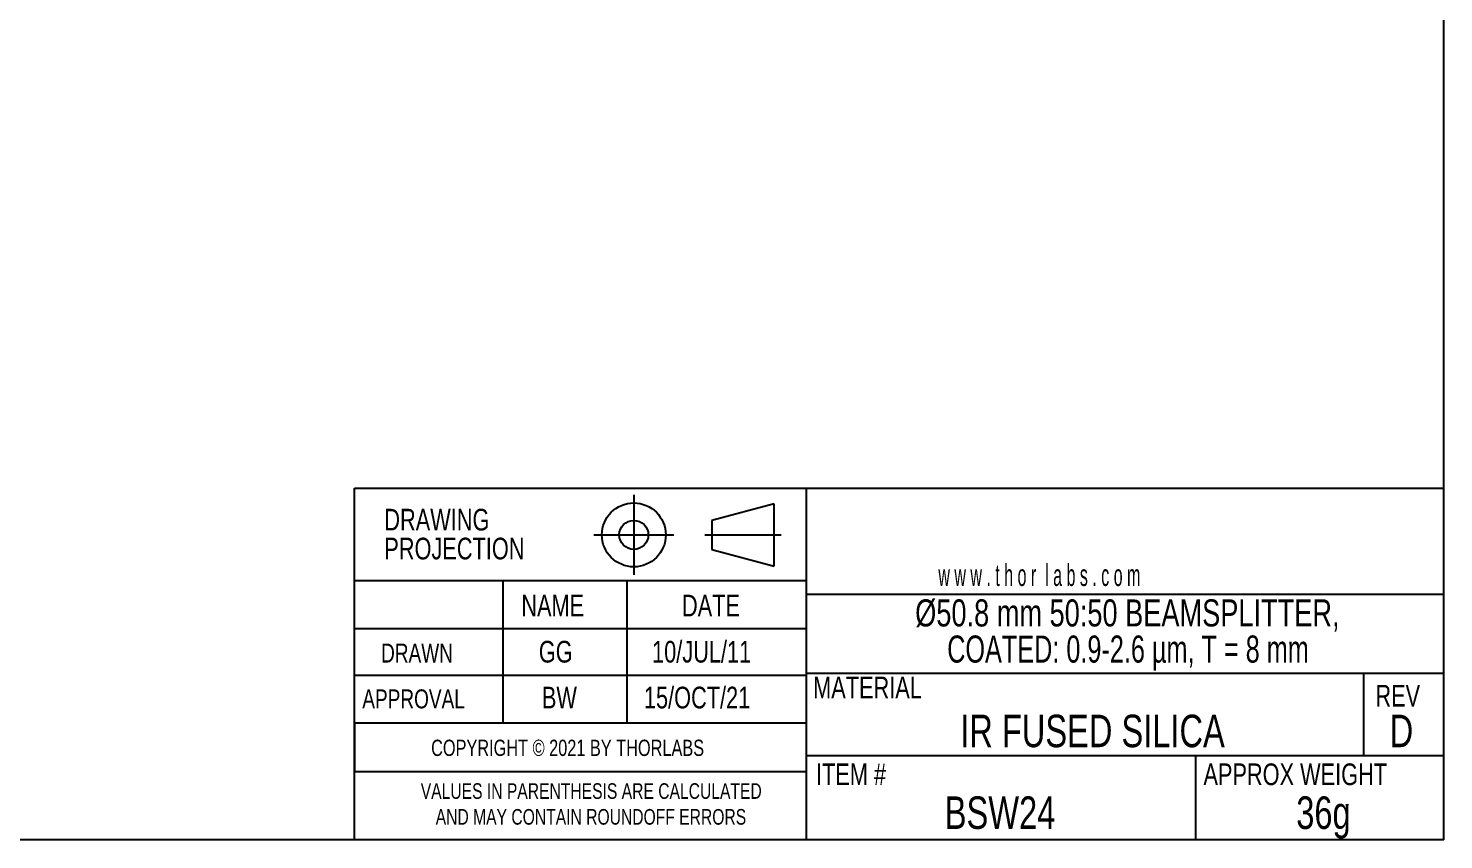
# Model space of a CAD drawing. Extents: x 2 to 278, y 1 to 215.
# Drawn here: x 139.8 to 278, y 0.9 to 80.1 of the extents above; entities that cross this region are included whole.
import ezdxf

# ---------------------------------------------------------------- set-up
doc = ezdxf.new("R2010")
doc.units = 0
doc.header["$PDSIZE"] = -1
doc.linetypes.add('SLD-CENTER', pattern=[19.05, 15.24, -1.27, 1.27, -1.27])
doc.linetypes.add('SLD-SOLID', pattern=[0])
doc.layers.get('0').update_dxf_attribs({"linetype": 'CONTINUOUS'})
doc.layers.add('ARROW', color=7, linetype='SLD-SOLID')
doc.styles.add('SLDTEXTSTYLE0', font='TXT', dxfattribs={"width": 0.75})
doc.styles.add('SLDTEXTSTYLE2', font='TXT', dxfattribs={"width": 0.5525})
doc.styles.add('SLDTEXTSTYLE3', font='TXT', dxfattribs={"width": 0.696429})

# ---------------------------------------------------------------- blocks, each defined once
blk = doc.blocks.new('THIRD_ANGLE_PROJECTION_BLO')
at = {"color": 7, "linetype": 'SLD-CENTER'}
for p, q in [((101.48, 23.81), (101.48, 14.07)), ((96.6, 18.94), (106.35, 18.94)), ((110.14, 18.94), (119.45, 18.94))]:
    blk.add_line(p, q, dxfattribs=at)
at = {"color": 7, "linetype": 'SLD-SOLID'}
for p, q in [((118.62, 22.75), (111, 20.71)), ((118.62, 15.13), (118.62, 22.75)), ((111, 20.71), (111, 17.17)), ((111, 17.17), (118.62, 15.13))]:
    blk.add_line(p, q, dxfattribs=at)
for radius in [3.9, 1.77]:
    blk.add_circle((101.48, 18.94), radius, dxfattribs=at)
at = {"color": 7, "linetype": 'CONTINUOUS'}
blk.add_point((101.48, 18.94), dxfattribs=at)
blk = doc.blocks.new('SW_NOTE_1')
at = {"color": 0, "linetype": 'CONTINUOUS', "char_height": 1.524, "attachment_point": 2, "style": 'SLDTEXTSTYLE0'}
for s, insert in [('VALUES IN PARENTHESIS ARE CALCULATED', (19.91, 1.96)), ('AND MAY CONTAIN ROUNDOFF ERRORS', (19.88, -0.56))]:
    blk.add_mtext(s, dxfattribs=dict(at, insert=insert))
blk = doc.blocks.new('SW_NOTE_2')
at = {"color": 0, "linetype": 'CONTINUOUS', "char_height": 2.117, "attachment_point": 1, "style": 'SLDTEXTSTYLE0'}
for s, insert in [('DRAWING', (0, 2.73)), ('PROJECTION', (0, -0.09))]:
    blk.add_mtext(s, dxfattribs=dict(at, insert=insert))
blk = doc.blocks.new('SW_NOTE_4')
at = {"color": 0, "linetype": 'CONTINUOUS', "char_height": 2.6458, "attachment_point": 2}
for s, insert, style in [('Ø50.8 mm 50:50 BEAMSPLITTER,', (25.51, 3.41), 'SLDTEXTSTYLE0'), ('COATED: 0.9-2.6 µm, T = 8 mm', (25.57, -0.12), 'SLDTEXTSTYLE3')]:
    blk.add_mtext(s, dxfattribs=dict(at, insert=insert, style=style))

msp = doc.modelspace()

# ---------------------------------------------------------------- linework, layer by layer
at = {"color": 7, "linetype": 'SLD-SOLID'}
for p, q in [((277.98921, 0.90316), (277.98921, 214.64538)), ((277.98921, 35.23945), (277.98921, 50.03314)), ((171.63276, 7.56273), (171.63276, 35.23945)), ((171.63276, 35.23945), (215.74276, 35.23945)), ((215.74276, 35.23945), (215.74276, 0.90316)), ((215.74276, 35.23945), (277.98921, 35.23945)), ((171.63276, 12.29589), (171.63276, 26.16614)), ((171.63276, 0.90316), (171.63276, 26.16614)), ((215.74276, 26.16614), (171.63276, 26.16614)), ((186.13381, 26.16614), (186.13381, 12.29589)), ((198.21459, 26.16614), (198.21459, 12.29589)), ((215.74276, 24.89273), (277.98921, 24.89273)), ((215.74276, 21.4874), (171.63276, 21.4874)), ((215.74276, 16.92168), (171.63276, 16.92168)), ((215.74276, 17.16046), (277.98921, 17.16046)), ((270.16836, 17.16046), (270.16836, 9.14092)), ((215.74276, 12.29589), (171.63276, 12.29589)), ((171.63276, 12.29589), (171.63276, 7.56273)), ((215.74276, 9.14092), (277.98921, 9.14092)), ((253.74904, 9.14092), (253.74904, 0.90316)), ((171.63276, 7.56273), (215.74276, 7.56273)), ((277.98921, 0.90316), (1.57935, 0.90316))]:
    msp.add_line(p, q, dxfattribs=at)

# ---------------------------------------------------------------- block references
at = {"color": 7, "linetype": 'CONTINUOUS', "xscale": 0.8, "yscale": 0.8, "zscale": 0.8}
msp.add_blockref('THIRD_ANGLE_PROJECTION_BLO', (117.72622, 15.51623), dxfattribs=at)
at = {"color": 7, "linetype": 'CONTINUOUS'}
for name, p in [('SW_NOTE_2', (174.54837, 30.48353)), ('SW_NOTE_4', (221.59221, 20.96116)), ('SW_NOTE_1', (174.84301, 4.45586))]:
    msp.add_blockref(name, p, dxfattribs=at)

# ---------------------------------------------------------------- texts
for s, insert, char_height, attachment_point, style in [('w w w . t h o r  l a b s . c o m', (228.64586, 27.79575), 2.1166667, 1, 'SLDTEXTSTYLE2'), ('NAME', (187.92736, 24.82214), 2.116667, 1, 'SLDTEXTSTYLE0'), ('DATE', (203.61451, 24.82214), 2.116667, 1, 'SLDTEXTSTYLE0'), ('DRAWN', (174.23095, 20.05455), 1.852083, 1, 'SLDTEXTSTYLE0'), ('MATERIAL', (216.41998, 16.82432), 2.116667, 1, 'SLDTEXTSTYLE0'), ('APPROVAL', (172.39601, 15.57872), 1.852083, 1, 'SLDTEXTSTYLE0'), ('REV', (271.32169, 16.02377), 2.116667, 1, 'SLDTEXTSTYLE0'), ('IR FUSED SILICA', (243.69739, 13.11253), 3.175, 2, 'SLDTEXTSTYLE0'), ('D', (273.86573, 13.11253), 3.175, 2, 'SLDTEXTSTYLE0'), ('COPYRIGHT © 2021 BY THORLABS', (179.11748, 10.66806), 1.5875, 1, 'SLDTEXTSTYLE0'), ('ITEM #', (216.7004, 8.34948), 2.116667, 1, 'SLDTEXTSTYLE0'), ('APPROX WEIGHT', (254.5318, 8.34948), 2.1166667, 1, 'SLDTEXTSTYLE0'), ('BSW24', (234.67006, 5.13066), 3.175, 2, 'SLDTEXTSTYLE0'), ('36g', (266.24833, 5.13066), 3.175, 2, 'SLDTEXTSTYLE0')]:
    msp.add_mtext(s, dxfattribs=dict(at, insert=insert, char_height=char_height, attachment_point=attachment_point, style=style))
at = {"layer": 'ARROW', "color": 7, "char_height": 2.116667, "attachment_point": 1, "style": 'SLDTEXTSTYLE0'}
for s, insert in [('GG', (189.63281, 20.31771)), ('10/JUL/11', (200.69184, 20.31771)), ('BW', (189.93512, 15.84188)), ('15/OCT/21', (199.89491, 15.84188))]:
    msp.add_mtext(s, dxfattribs=dict(at, insert=insert))

doc.saveas('drawing.dxf')
